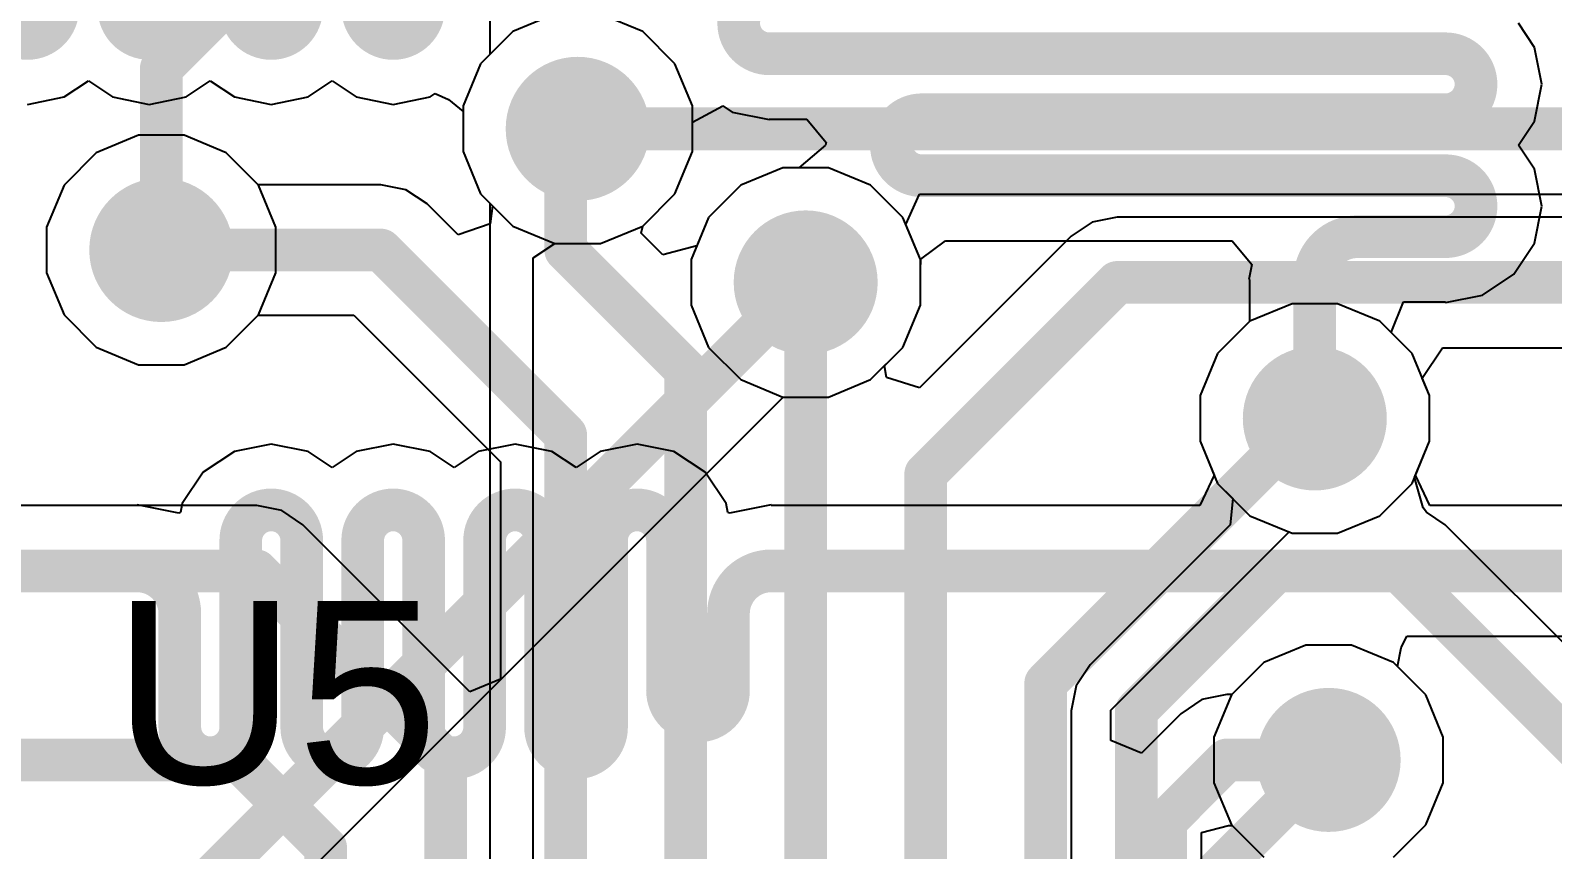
# Model space of a CAD drawing. Header units: inches. Extents: x -3 to 128, y -12 to 41.
# Drawn here: x 60.94 to 67.28, y 24.33 to 27.74 of the extents above; entities that cross this region are included whole.
import ezdxf

# ---------------------------------------------------------------- set-up
doc = ezdxf.new("R2010")
doc.units = ezdxf.units.IN
for name, color, linetype in [('Bottom Layer', 5, 'Continuous'), ('Layer 1', 16, 'Continuous'), ('Layer 2', 76, 'Continuous'), ('Top Layer', 1, 'Continuous'), ('Top Overlay', 2, 'Continuous'), ('Via Holes', 16, 'Continuous')]:
    doc.layers.add(name, color=color, linetype=linetype)
doc.styles.add('Arial', font='', dxfattribs={"height": 0.2})
doc.styles.get('Arial').set_extended_font_data('Arial')

msp = doc.modelspace()

# ---------------------------------------------------------------- hatches: boundary and pattern name
at = {"layer": 'Bottom Layer'}
h = msp.add_hatch(color=5, dxfattribs=at)
edge = h.paths.add_edge_path()
edge.add_arc((63.2153, 27.3296), 0.3, 0, 360)
h = msp.add_hatch(color=5, dxfattribs=at)
edge = h.paths.add_edge_path()
edge.add_arc((61.4802, 26.8248), 0.3, 0, 360)
h = msp.add_hatch(color=5, dxfattribs=at)
edge = h.paths.add_edge_path()
edge.add_arc((64.1652, 26.6898), 0.3, 0, 360)
h = msp.add_hatch(color=5, dxfattribs=at)
edge = h.paths.add_edge_path()
edge.add_arc((66.2865, 26.1231), 0.3, 0, 360)
h = msp.add_hatch(color=5, dxfattribs=at)
edge = h.paths.add_edge_path()
edge.add_arc((66.3441, 24.7007), 0.3, 0, 360)
at = {"layer": 'Layer 1'}
h = msp.add_hatch(color=16, dxfattribs=at)
edge = h.paths.add_edge_path()
edge.add_arc((63.2153, 27.3296), 0.3, 0, 360)
h = msp.add_hatch(color=16, dxfattribs=at)
edge = h.paths.add_edge_path()
edge.add_arc((61.4802, 26.8248), 0.3, 0, 360)
h = msp.add_hatch(color=16, dxfattribs=at)
edge = h.paths.add_edge_path()
edge.add_arc((64.1652, 26.6898), 0.3, 0, 360)
h = msp.add_hatch(color=16, dxfattribs=at)
edge = h.paths.add_edge_path()
edge.add_arc((66.2865, 26.1231), 0.3, 0, 360)
h = msp.add_hatch(color=16, dxfattribs=at)
edge = h.paths.add_edge_path()
edge.add_arc((66.3441, 24.7007), 0.3, 0, 360)
at = {"layer": 'Layer 2'}
h = msp.add_hatch(color=76, dxfattribs=at)
edge = h.paths.add_edge_path()
edge.add_arc((63.2153, 27.3296), 0.3, 0, 360)
h = msp.add_hatch(color=76, dxfattribs=at)
edge = h.paths.add_edge_path()
edge.add_arc((61.4802, 26.8248), 0.3, 0, 360)
h = msp.add_hatch(color=76, dxfattribs=at)
edge = h.paths.add_edge_path()
edge.add_arc((64.1652, 26.6898), 0.3, 0, 360)
h = msp.add_hatch(color=76, dxfattribs=at)
edge = h.paths.add_edge_path()
edge.add_arc((66.2865, 26.1231), 0.3, 0, 360)
h = msp.add_hatch(color=76, dxfattribs=at)
edge = h.paths.add_edge_path()
edge.add_arc((66.3441, 24.7007), 0.3, 0, 360)
at = {"layer": 'Top Layer'}
h = msp.add_hatch(color=1, dxfattribs=at)
edge = h.paths.add_edge_path()
edge.add_arc((63.2153, 27.3296), 0.3, 0, 360)
h = msp.add_hatch(color=1, dxfattribs=at)
edge = h.paths.add_edge_path()
edge.add_arc((61.4802, 26.8248), 0.3, 0, 360)
h = msp.add_hatch(color=1, dxfattribs=at)
edge = h.paths.add_edge_path()
edge.add_arc((64.1652, 26.6898), 0.3, 0, 360)
h = msp.add_hatch(color=1, dxfattribs=at)
edge = h.paths.add_edge_path()
edge.add_arc((66.2865, 26.1231), 0.3, 0, 360)
h = msp.add_hatch(color=1, dxfattribs=at)
edge = h.paths.add_edge_path()
edge.add_arc((66.3441, 24.7007), 0.3, 0, 360)
at = {"layer": 'Via Holes'}
h = msp.add_hatch(color=7, dxfattribs=at)
edge = h.paths.add_edge_path()
edge.add_arc((63.2153, 27.3296), 0.15, 0, 360)
h = msp.add_hatch(color=7, dxfattribs=at)
edge = h.paths.add_edge_path()
edge.add_arc((61.4802, 26.8248), 0.15, 0, 360)
h = msp.add_hatch(color=7, dxfattribs=at)
edge = h.paths.add_edge_path()
edge.add_arc((64.1652, 26.6898), 0.15, 0, 360)
h = msp.add_hatch(color=7, dxfattribs=at)
edge = h.paths.add_edge_path()
edge.add_arc((66.2865, 26.1231), 0.15, 0, 360)
h = msp.add_hatch(color=7, dxfattribs=at)
edge = h.paths.add_edge_path()
edge.add_arc((66.3441, 24.7007), 0.15, 0, 360)

# ---------------------------------------------------------------- linework, layer by layer
at = {"layer": 'Bottom Layer'}
for p, q in [((64.5826, 26.9307), (64.639, 27.0577)), ((64.639, 27.0577), (67.4997, 27.0577)), ((64.643, 26.7849), (64.5826, 26.9307)), ((64.643, 26.5948), (64.643, 26.7849)), ((64.5703, 26.4192), (64.643, 26.5948)), ((66.1915, 26.6009), (66.0159, 26.5282)), ((66.3815, 26.6009), (66.1915, 26.6009)), ((66.5572, 26.5282), (66.3815, 26.6009)), ((66.0159, 26.5282), (65.8814, 26.3938)), ((66.6916, 26.3938), (66.5572, 26.5282)), ((64.4359, 26.2848), (64.5703, 26.4192)), ((65.8814, 26.3938), (65.8087, 26.2182)), ((66.7643, 26.2182), (66.6916, 26.3938)), ((64.2603, 26.212), (64.4359, 26.2848)), ((62.061, 24.201), (64.072, 26.212)), ((64.072, 26.212), (64.2603, 26.212)), ((65.8087, 26.2182), (65.8087, 26.0281)), ((66.7643, 26.0281), (66.7643, 26.2182)), ((65.8087, 26.0281), (65.8814, 25.8525)), ((66.6916, 25.8525), (66.7643, 26.0281)), ((65.8814, 25.8525), (66.0159, 25.7181)), ((66.5572, 25.7181), (66.6916, 25.8525)), ((66.0159, 25.7181), (66.1915, 25.6453)), ((66.3815, 25.6453), (66.5572, 25.7181)), ((66.1915, 25.6453), (66.3815, 25.6453)), ((66.2491, 25.1785), (66.0734, 25.1058)), ((66.4391, 25.1785), (66.2491, 25.1785)), ((66.6147, 25.1058), (66.4391, 25.1785)), ((66.0734, 25.1058), (65.939, 24.9714)), ((66.7492, 24.9714), (66.6147, 25.1058)), ((65.939, 24.9714), (65.8663, 24.7958)), ((66.8219, 24.7958), (66.7492, 24.9714)), ((65.8663, 24.7958), (65.8663, 24.6057)), ((66.8219, 24.6057), (66.8219, 24.7958)), ((65.8663, 24.6057), (65.939, 24.4301)), ((66.7492, 24.4301), (66.8219, 24.6057)), ((65.939, 24.4301), (66.0734, 24.2957)), ((66.6147, 24.2957), (66.7492, 24.4301))]:
    msp.add_line(p, q, dxfattribs=at)
for points in [[(61.4802, 27.5811, 0.1778, 0.1778, 0), (61.7955, 27.8963, 0.1778, 0.1778, 0)], [(61.4802, 26.8248, 0.1778, 0.1778, 0), (61.4802, 27.5811, 0.1778, 0.1778, 0)], [(63.2153, 27.3296, 0.1778, 0.1778, 0), (67.6123, 27.3296, 0.1778, 0.1778, 0)], [(60.7053, 23.2299, 0.1778, 0.1778, 0), (64.1652, 26.6898, 0.1778, 0.1778, 0)]]:
    msp.add_lwpolyline(points, format="xyseb", dxfattribs=at)
for points in [[(61.4358, 27.5811, 0.0889, 0.0889, 1), (61.5247, 27.5811, 0.0889, 0.0889, 1)], [(61.4358, 27.5811, 0.0889, 0.0889, 1), (61.5247, 27.5811, 0.0889, 0.0889, 1)], [(63.1709, 27.3296, 0.0889, 0.0889, 1), (63.2598, 27.3296, 0.0889, 0.0889, 1)], [(61.4358, 26.8248, 0.0889, 0.0889, 1), (61.5247, 26.8248, 0.0889, 0.0889, 1)], [(64.1208, 26.6898, 0.0889, 0.0889, 1), (64.2097, 26.6898, 0.0889, 0.0889, 1)]]:
    msp.add_lwpolyline(points, format="xyseb", close=True, dxfattribs=at)
at = {"layer": 'Layer 1'}
for p, q in [((67.202, 27.6689), (67.135, 27.7693)), ((67.2326, 27.5153), (67.202, 27.6689)), ((61.0761, 27.4622), (61.1764, 27.5293)), ((61.1764, 27.5293), (61.2768, 27.4622)), ((61.5841, 27.4622), (61.6844, 27.5293)), ((61.6844, 27.5293), (61.7848, 27.4622)), ((62.0921, 27.4622), (62.1924, 27.5293)), ((62.1924, 27.5293), (62.2928, 27.4622)), ((60.9224, 27.4316), (61.0761, 27.4622)), ((61.2768, 27.4622), (61.4304, 27.4316)), ((61.4304, 27.4316), (61.5841, 27.4622)), ((61.7848, 27.4622), (61.9384, 27.4316)), ((61.9384, 27.4316), (62.0921, 27.4622)), ((62.2928, 27.4622), (62.4464, 27.4316)), ((62.4464, 27.4316), (62.6001, 27.4622)), ((62.6001, 27.4622), (62.6216, 27.4766)), ((62.6216, 27.4766), (62.6775, 27.4515)), ((67.202, 27.3617), (67.2326, 27.5153)), ((62.6775, 27.4515), (62.7375, 27.4013)), ((62.7375, 27.4013), (62.7375, 27.2346)), ((63.6931, 27.3569), (63.8201, 27.4248)), ((63.8201, 27.4248), (63.8595, 27.3985)), ((63.8595, 27.3985), (64.0131, 27.3679)), ((63.6931, 27.2346), (63.6931, 27.3569)), ((64.0131, 27.3679), (64.0131, 27.3704)), ((64.0131, 27.3704), (64.1694, 27.3704)), ((64.1694, 27.3704), (64.2499, 27.2722)), ((67.135, 27.2613), (67.202, 27.3617)), ((61.3852, 27.3026), (61.2096, 27.2299)), ((61.5753, 27.3026), (61.3852, 27.3026)), ((61.7509, 27.2299), (61.5753, 27.3026)), ((64.2499, 27.2722), (64.2478, 27.2613)), ((61.2096, 27.2299), (61.0752, 27.0955)), ((61.8853, 27.0955), (61.7509, 27.2299)), ((62.7375, 27.2346), (62.8103, 27.059)), ((63.6204, 27.059), (63.6931, 27.2346)), ((64.2478, 27.2613), (64.1369, 27.1676)), ((67.202, 27.1609), (67.135, 27.2613)), ((64.0702, 27.1676), (63.8946, 27.0949)), ((64.1369, 27.1676), (64.0702, 27.1676)), ((67.2326, 27.0073), (67.202, 27.1609)), ((61.0752, 27.0955), (61.0024, 26.9199)), ((61.958, 26.9199), (61.8853, 27.0955)), ((63.8946, 27.0949), (63.7602, 26.9605)), ((62.8103, 27.059), (62.9447, 26.9246)), ((63.486, 26.9246), (63.6204, 27.059)), ((63.7602, 26.9605), (63.6874, 26.7849)), ((67.202, 26.8537), (67.2326, 27.0073)), ((61.0024, 26.9199), (61.0024, 26.7298)), ((61.958, 26.7298), (61.958, 26.9199)), ((62.9447, 26.9246), (63.1203, 26.8518)), ((63.3104, 26.8518), (63.486, 26.9246)), ((63.1203, 26.8518), (63.3104, 26.8518)), ((64.6455, 26.7867), (64.7484, 26.8624)), ((64.7484, 26.8624), (65.9428, 26.8624)), ((65.9428, 26.8624), (66.0234, 26.7642)), ((67.115, 26.7235), (67.202, 26.8537)), ((63.6874, 26.7849), (63.6874, 26.5948)), ((64.643, 26.7391), (64.6455, 26.7867)), ((66.0234, 26.7642), (66.0111, 26.7025)), ((61.0024, 26.7298), (61.0752, 26.5542)), ((61.8853, 26.5542), (61.958, 26.7298)), ((64.643, 26.5948), (64.643, 26.7391)), ((66.0111, 26.7025), (66.0146, 26.7025)), ((66.0146, 26.7025), (66.0146, 26.5269)), ((66.9848, 26.6365), (67.115, 26.7235)), ((66.8312, 26.6059), (66.9848, 26.6365)), ((63.6874, 26.5948), (63.7602, 26.4192)), ((64.5703, 26.4192), (64.643, 26.5948)), ((66.604, 26.4814), (66.6566, 26.6084)), ((66.6566, 26.6084), (66.8312, 26.6084)), ((66.8312, 26.6084), (66.8312, 26.6059)), ((61.0752, 26.5542), (61.2096, 26.4198)), ((61.7509, 26.4198), (61.8853, 26.5542)), ((66.0146, 26.5269), (65.8814, 26.3938)), ((66.6916, 26.3938), (66.604, 26.4814)), ((61.2096, 26.4198), (61.3852, 26.347)), ((61.5753, 26.347), (61.7509, 26.4198)), ((63.7602, 26.4192), (63.8946, 26.2848)), ((64.4359, 26.2848), (64.5703, 26.4192)), ((65.8814, 26.3938), (65.8087, 26.2182)), ((66.7643, 26.2182), (66.6916, 26.3938)), ((61.3852, 26.347), (61.5753, 26.347)), ((63.8946, 26.2848), (64.0702, 26.212)), ((64.2603, 26.212), (64.4359, 26.2848)), ((64.0702, 26.212), (64.2603, 26.212)), ((65.8087, 26.2182), (65.8087, 26.0281)), ((66.7643, 26.0281), (66.7643, 26.2182)), ((61.9385, 26.0166), (61.7849, 25.986)), ((62.0921, 25.986), (61.9385, 26.0166)), ((62.4465, 26.0166), (62.2929, 25.986)), ((62.6001, 25.986), (62.4465, 26.0166)), ((62.9545, 26.0166), (62.8009, 25.986)), ((63.1081, 25.986), (62.9545, 26.0166)), ((63.4625, 26.0166), (63.3089, 25.986)), ((63.6161, 25.986), (63.4625, 26.0166)), ((65.8087, 26.0281), (65.8671, 25.8871)), ((66.7016, 25.8768), (66.7643, 26.0281)), ((61.7849, 25.986), (61.6546, 25.899)), ((62.1925, 25.9189), (62.0921, 25.986)), ((62.2929, 25.986), (62.1925, 25.9189)), ((62.7005, 25.9189), (62.6001, 25.986)), ((62.8009, 25.986), (62.7005, 25.9189)), ((63.2085, 25.9189), (63.1081, 25.986)), ((63.3089, 25.986), (63.2085, 25.9189)), ((63.7463, 25.899), (63.6161, 25.986)), ((61.6546, 25.899), (61.5676, 25.7688)), ((63.8333, 25.7688), (63.7463, 25.899)), ((65.8671, 25.8871), (65.8079, 25.7601)), ((66.7383, 25.7505), (66.7016, 25.8768)), ((61.3797, 25.7601), (60.2858, 25.7601)), ((61.5531, 25.729), (61.3797, 25.7635)), ((61.3797, 25.7635), (61.3797, 25.7601)), ((61.5676, 25.7688), (61.5603, 25.732)), ((63.8406, 25.732), (63.8333, 25.7688)), ((64.0213, 25.7635), (63.8479, 25.729)), ((64.0213, 25.7601), (64.0213, 25.7635)), ((65.8079, 25.7601), (64.0213, 25.7601)), ((66.7515, 25.7328), (66.7383, 25.7505)), ((61.5603, 25.732), (61.5531, 25.729)), ((63.8479, 25.729), (63.8406, 25.732)), ((66.8298, 25.6804), (66.7515, 25.7328)), ((70.7782, 21.7321), (66.8298, 25.6804))]:
    msp.add_line(p, q, dxfattribs=at)
for points in [[(64.0131, 27.6423, 0.1778, 0.1778, -1), (64.0131, 27.8963, 0.1778, 0.1778, 0)], [(61.0494, 27.833, 0.1778, 0.1778, -1), (60.7954, 27.833, 0.1778, 0.1778, 0)], [(61.5574, 27.833, 0.1778, 0.1778, -1), (61.3034, 27.833, 0.1778, 0.1778, 0)], [(62.0654, 27.833, 0.1778, 0.1778, -1), (61.8114, 27.833, 0.1778, 0.1778, 0)], [(62.5734, 27.833, 0.1778, 0.1778, -1), (62.3194, 27.833, 0.1778, 0.1778, 0)], [(64.0131, 27.6423, 0.1778, 0.1778, 0), (66.8312, 27.6423, 0.1778, 0.1778, 0)], [(66.8312, 27.6423, 0.1778, 0.1778, -1), (66.8312, 27.3883, 0.1778, 0.1778, 0)], [(64.6492, 27.1343, 0.1778, 0.1778, -1), (64.6492, 27.3883, 0.1778, 0.1778, 0)], [(64.6492, 27.3883, 0.1778, 0.1778, 0), (66.8312, 27.3883, 0.1778, 0.1778, 0)], [(64.6492, 27.1343, 0.1778, 0.1778, 0), (66.8312, 27.1343, 0.1778, 0.1778, 0)], [(66.8312, 27.1343, 0.1778, 0.1778, -1), (66.8312, 26.8803, 0.1778, 0.1778, 0)], [(66.2865, 26.7025, 0.1778, 0.1778, -0.414214), (66.4643, 26.8803, 0.1778, 0.1778, 0)], [(66.4643, 26.8803, 0.1778, 0.1778, 0), (66.8312, 26.8803, 0.1778, 0.1778, 0)], [(66.2865, 26.4065, 0.1778, 0.1778, 0), (66.2865, 26.7025, 0.1778, 0.1778, 0)], [(66.2865, 26.1231, 0.1778, 0.1778, 0), (66.2865, 26.4065, 0.1778, 0.1778, 0)], [(61.8115, 25.6151, 0.1778, 0.1778, -1), (62.0655, 25.6151, 0.1778, 0.1778, 0)], [(62.3195, 25.6151, 0.1778, 0.1778, -1), (62.5735, 25.6151, 0.1778, 0.1778, 0)], [(62.8275, 25.6151, 0.1778, 0.1778, -1), (63.0815, 25.6151, 0.1778, 0.1778, 0)], [(63.3355, 25.6151, 0.1778, 0.1778, -1), (63.5895, 25.6151, 0.1778, 0.1778, 0)], [(61.8115, 24.8366, 0.1778, 0.1778, 0), (61.8115, 25.6151, 0.1778, 0.1778, 0)], [(62.0655, 24.8366, 0.1778, 0.1778, 0), (62.0655, 25.6151, 0.1778, 0.1778, 0)], [(62.3195, 24.8366, 0.1778, 0.1778, 0), (62.3195, 25.6151, 0.1778, 0.1778, 0)], [(62.5735, 24.8366, 0.1778, 0.1778, 0), (62.5735, 25.6151, 0.1778, 0.1778, 0)], [(62.8275, 24.8366, 0.1778, 0.1778, 0), (62.8275, 25.6151, 0.1778, 0.1778, 0)], [(63.0815, 24.8366, 0.1778, 0.1778, 0), (63.0815, 25.6151, 0.1778, 0.1778, 0)], [(63.3355, 24.8366, 0.1778, 0.1778, 0), (63.3355, 25.6151, 0.1778, 0.1778, 0)], [(63.5895, 24.9898, 0.1778, 0.1778, 0), (63.5895, 25.6151, 0.1778, 0.1778, 0)], [(60.4591, 25.4881, 0.1778, 0.1778, 0), (61.0368, 25.4881, 0.1778, 0.1778, 0)], [(61.0368, 25.4881, 0.1778, 0.1778, 0), (61.3797, 25.4881, 0.1778, 0.1778, 0)], [(61.3797, 25.4881, 0.1778, 0.1778, -0.414214), (61.5575, 25.3103, 0.1778, 0.1778, 0)], [(63.8435, 25.3103, 0.1778, 0.1778, -0.414214), (64.0213, 25.4881, 0.1778, 0.1778, 0)], [(64.0213, 25.4881, 0.1778, 0.1778, 0), (65.2029, 25.4881, 0.1778, 0.1778, 0)], [(65.2029, 25.4881, 0.1778, 0.1778, 0), (66.6375, 25.4881, 0.1778, 0.1778, 0)], [(66.6375, 25.4881, 0.1778, 0.1778, 0), (70.5859, 21.5398, 0.1778, 0.1778, 0)], [(61.5575, 24.8366, 0.1778, 0.1778, 0), (61.5575, 25.3103, 0.1778, 0.1778, 0)], [(63.8435, 24.9898, 0.1778, 0.1778, 0), (63.8435, 25.3103, 0.1778, 0.1778, 0)], [(63.8435, 24.9898, 0.1778, 0.1778, -1), (63.5895, 24.9898, 0.1778, 0.1778, 0)], [(61.8115, 24.8366, 0.1778, 0.1778, -1), (61.5575, 24.8366, 0.1778, 0.1778, 0)], [(62.3195, 24.8366, 0.1778, 0.1778, -1), (62.0655, 24.8366, 0.1778, 0.1778, 0)], [(62.8275, 24.8366, 0.1778, 0.1778, -1), (62.5735, 24.8366, 0.1778, 0.1778, 0)], [(63.3355, 24.8366, 0.1778, 0.1778, -1), (63.0815, 24.8366, 0.1778, 0.1778, 0)], [(65.5313, 23.8879, 0.1778, 0.1778, 0), (66.3441, 24.7007, 0.1778, 0.1778, 0)]]:
    msp.add_lwpolyline(points, format="xyseb", dxfattribs=at)
for points in [[(63.9686, 27.6423, 0.0889, 0.0889, 1), (64.0575, 27.6423, 0.0889, 0.0889, 1)], [(63.9686, 27.6423, 0.0889, 0.0889, 1), (64.0575, 27.6423, 0.0889, 0.0889, 1)], [(66.7867, 27.6423, 0.0889, 0.0889, 1), (66.8756, 27.6423, 0.0889, 0.0889, 1)], [(66.7867, 27.6423, 0.0889, 0.0889, 1), (66.8756, 27.6423, 0.0889, 0.0889, 1)], [(64.6047, 27.3883, 0.0889, 0.0889, 1), (64.6936, 27.3883, 0.0889, 0.0889, 1)], [(64.6047, 27.3883, 0.0889, 0.0889, 1), (64.6936, 27.3883, 0.0889, 0.0889, 1)], [(66.7867, 27.3883, 0.0889, 0.0889, 1), (66.8756, 27.3883, 0.0889, 0.0889, 1)], [(66.7867, 27.3883, 0.0889, 0.0889, 1), (66.8756, 27.3883, 0.0889, 0.0889, 1)], [(64.6047, 27.1343, 0.0889, 0.0889, 1), (64.6936, 27.1343, 0.0889, 0.0889, 1)], [(64.6047, 27.1343, 0.0889, 0.0889, 1), (64.6936, 27.1343, 0.0889, 0.0889, 1)], [(66.7867, 27.1343, 0.0889, 0.0889, 1), (66.8756, 27.1343, 0.0889, 0.0889, 1)], [(66.7867, 27.1343, 0.0889, 0.0889, 1), (66.8756, 27.1343, 0.0889, 0.0889, 1)], [(66.4199, 26.8803, 0.0889, 0.0889, 1), (66.5088, 26.8803, 0.0889, 0.0889, 1)], [(66.4199, 26.8803, 0.0889, 0.0889, 1), (66.5088, 26.8803, 0.0889, 0.0889, 1)], [(66.7867, 26.8803, 0.0889, 0.0889, 1), (66.8756, 26.8803, 0.0889, 0.0889, 1)], [(66.7867, 26.8803, 0.0889, 0.0889, 1), (66.8756, 26.8803, 0.0889, 0.0889, 1)], [(66.2421, 26.7025, 0.0889, 0.0889, 1), (66.331, 26.7025, 0.0889, 0.0889, 1)], [(66.2421, 26.7025, 0.0889, 0.0889, 1), (66.331, 26.7025, 0.0889, 0.0889, 1)], [(66.2421, 26.4065, 0.0889, 0.0889, 1), (66.331, 26.4065, 0.0889, 0.0889, 1)], [(66.2421, 26.4065, 0.0889, 0.0889, 1), (66.331, 26.4065, 0.0889, 0.0889, 1)], [(66.2421, 26.1231, 0.0889, 0.0889, 1), (66.331, 26.1231, 0.0889, 0.0889, 1)], [(61.767, 25.6151, 0.0889, 0.0889, 1), (61.8559, 25.6151, 0.0889, 0.0889, 1)], [(61.767, 25.6151, 0.0889, 0.0889, 1), (61.8559, 25.6151, 0.0889, 0.0889, 1)], [(62.021, 25.6151, 0.0889, 0.0889, 1), (62.1099, 25.6151, 0.0889, 0.0889, 1)], [(62.021, 25.6151, 0.0889, 0.0889, 1), (62.1099, 25.6151, 0.0889, 0.0889, 1)], [(62.275, 25.6151, 0.0889, 0.0889, 1), (62.3639, 25.6151, 0.0889, 0.0889, 1)], [(62.275, 25.6151, 0.0889, 0.0889, 1), (62.3639, 25.6151, 0.0889, 0.0889, 1)], [(62.529, 25.6151, 0.0889, 0.0889, 1), (62.6179, 25.6151, 0.0889, 0.0889, 1)], [(62.529, 25.6151, 0.0889, 0.0889, 1), (62.6179, 25.6151, 0.0889, 0.0889, 1)], [(62.783, 25.6151, 0.0889, 0.0889, 1), (62.8719, 25.6151, 0.0889, 0.0889, 1)], [(62.783, 25.6151, 0.0889, 0.0889, 1), (62.8719, 25.6151, 0.0889, 0.0889, 1)], [(63.037, 25.6151, 0.0889, 0.0889, 1), (63.1259, 25.6151, 0.0889, 0.0889, 1)], [(63.037, 25.6151, 0.0889, 0.0889, 1), (63.1259, 25.6151, 0.0889, 0.0889, 1)], [(63.291, 25.6151, 0.0889, 0.0889, 1), (63.3799, 25.6151, 0.0889, 0.0889, 1)], [(63.291, 25.6151, 0.0889, 0.0889, 1), (63.3799, 25.6151, 0.0889, 0.0889, 1)], [(63.545, 25.6151, 0.0889, 0.0889, 1), (63.6339, 25.6151, 0.0889, 0.0889, 1)], [(63.545, 25.6151, 0.0889, 0.0889, 1), (63.6339, 25.6151, 0.0889, 0.0889, 1)], [(60.9923, 25.4881, 0.0889, 0.0889, 1), (61.0812, 25.4881, 0.0889, 0.0889, 1)], [(60.9923, 25.4881, 0.0889, 0.0889, 1), (61.0812, 25.4881, 0.0889, 0.0889, 1)], [(61.3352, 25.4881, 0.0889, 0.0889, 1), (61.4241, 25.4881, 0.0889, 0.0889, 1)], [(61.3352, 25.4881, 0.0889, 0.0889, 1), (61.4241, 25.4881, 0.0889, 0.0889, 1)], [(63.9768, 25.4881, 0.0889, 0.0889, 1), (64.0657, 25.4881, 0.0889, 0.0889, 1)], [(63.9768, 25.4881, 0.0889, 0.0889, 1), (64.0657, 25.4881, 0.0889, 0.0889, 1)], [(65.1584, 25.4881, 0.0889, 0.0889, 1), (65.2473, 25.4881, 0.0889, 0.0889, 1)], [(65.1584, 25.4881, 0.0889, 0.0889, 1), (65.2473, 25.4881, 0.0889, 0.0889, 1)], [(66.5931, 25.4881, 0.0889, 0.0889, 1), (66.682, 25.4881, 0.0889, 0.0889, 1)], [(66.5931, 25.4881, 0.0889, 0.0889, 1), (66.682, 25.4881, 0.0889, 0.0889, 1)], [(61.513, 25.3103, 0.0889, 0.0889, 1), (61.6019, 25.3103, 0.0889, 0.0889, 1)], [(61.513, 25.3103, 0.0889, 0.0889, 1), (61.6019, 25.3103, 0.0889, 0.0889, 1)], [(63.799, 25.3103, 0.0889, 0.0889, 1), (63.8879, 25.3103, 0.0889, 0.0889, 1)], [(63.799, 25.3103, 0.0889, 0.0889, 1), (63.8879, 25.3103, 0.0889, 0.0889, 1)], [(63.545, 24.9898, 0.0889, 0.0889, 1), (63.6339, 24.9898, 0.0889, 0.0889, 1)], [(63.545, 24.9898, 0.0889, 0.0889, 1), (63.6339, 24.9898, 0.0889, 0.0889, 1)], [(63.799, 24.9898, 0.0889, 0.0889, 1), (63.8879, 24.9898, 0.0889, 0.0889, 1)], [(63.799, 24.9898, 0.0889, 0.0889, 1), (63.8879, 24.9898, 0.0889, 0.0889, 1)], [(61.513, 24.8366, 0.0889, 0.0889, 1), (61.6019, 24.8366, 0.0889, 0.0889, 1)], [(61.513, 24.8366, 0.0889, 0.0889, 1), (61.6019, 24.8366, 0.0889, 0.0889, 1)], [(61.767, 24.8366, 0.0889, 0.0889, 1), (61.8559, 24.8366, 0.0889, 0.0889, 1)], [(61.767, 24.8366, 0.0889, 0.0889, 1), (61.8559, 24.8366, 0.0889, 0.0889, 1)], [(62.021, 24.8366, 0.0889, 0.0889, 1), (62.1099, 24.8366, 0.0889, 0.0889, 1)], [(62.021, 24.8366, 0.0889, 0.0889, 1), (62.1099, 24.8366, 0.0889, 0.0889, 1)], [(62.275, 24.8366, 0.0889, 0.0889, 1), (62.3639, 24.8366, 0.0889, 0.0889, 1)], [(62.275, 24.8366, 0.0889, 0.0889, 1), (62.3639, 24.8366, 0.0889, 0.0889, 1)], [(62.529, 24.8366, 0.0889, 0.0889, 1), (62.6179, 24.8366, 0.0889, 0.0889, 1)], [(62.529, 24.8366, 0.0889, 0.0889, 1), (62.6179, 24.8366, 0.0889, 0.0889, 1)], [(62.783, 24.8366, 0.0889, 0.0889, 1), (62.8719, 24.8366, 0.0889, 0.0889, 1)], [(62.783, 24.8366, 0.0889, 0.0889, 1), (62.8719, 24.8366, 0.0889, 0.0889, 1)], [(63.037, 24.8366, 0.0889, 0.0889, 1), (63.1259, 24.8366, 0.0889, 0.0889, 1)], [(63.037, 24.8366, 0.0889, 0.0889, 1), (63.1259, 24.8366, 0.0889, 0.0889, 1)], [(63.291, 24.8366, 0.0889, 0.0889, 1), (63.3799, 24.8366, 0.0889, 0.0889, 1)], [(63.291, 24.8366, 0.0889, 0.0889, 1), (63.3799, 24.8366, 0.0889, 0.0889, 1)], [(66.2996, 24.7007, 0.0889, 0.0889, 1), (66.3885, 24.7007, 0.0889, 0.0889, 1)]]:
    msp.add_lwpolyline(points, format="xyseb", close=True, dxfattribs=at)
at = {"layer": 'Layer 2'}
for p, q in [((62.8488, 30.4157), (62.8488, 27.6389)), ((63.486, 27.7347), (63.3104, 27.8074)), ((63.6204, 27.6003), (63.486, 27.7347)), ((62.8103, 27.6003), (62.7375, 27.4247)), ((62.8488, 27.6389), (62.8103, 27.6003)), ((63.6931, 27.4247), (63.6204, 27.6003)), ((62.7375, 27.4247), (62.7375, 27.2346)), ((63.6931, 27.2346), (63.6931, 27.4247)), ((61.3852, 27.3026), (61.2096, 27.2299)), ((61.5753, 27.3026), (61.3852, 27.3026)), ((61.7509, 27.2299), (61.5753, 27.3026)), ((61.2096, 27.2299), (61.0752, 27.0955)), ((61.8853, 27.0955), (61.7509, 27.2299)), ((62.7375, 27.2346), (62.8103, 27.059)), ((63.6204, 27.059), (63.6931, 27.2346)), ((64.0702, 27.1676), (63.8946, 27.0949)), ((64.2603, 27.1676), (64.0702, 27.1676)), ((64.4359, 27.0949), (64.2603, 27.1676)), ((61.0752, 27.0955), (61.0024, 26.9199)), ((61.958, 26.9199), (61.8853, 27.0955)), ((63.8946, 27.0949), (63.7602, 26.9605)), ((64.5703, 26.9605), (64.4359, 27.0949)), ((62.8103, 27.059), (62.8488, 27.0204)), ((62.8488, 27.0204), (62.8488, 12.6505)), ((63.486, 26.9246), (63.6204, 27.059)), ((63.7602, 26.9605), (63.6874, 26.7849)), ((64.643, 26.7849), (64.5703, 26.9605)), ((61.0024, 26.9199), (61.0024, 26.7298)), ((61.958, 26.7298), (61.958, 26.9199)), ((63.3104, 26.8518), (63.486, 26.9246)), ((63.0301, 26.7916), (63.1203, 26.8518)), ((63.1203, 26.8518), (63.3104, 26.8518)), ((63.0301, 17.0516), (63.0301, 26.7916)), ((63.6874, 26.7849), (63.6874, 26.5948)), ((64.643, 26.5948), (64.643, 26.7849)), ((61.0024, 26.7298), (61.0752, 26.5542)), ((61.8853, 26.5542), (61.958, 26.7298)), ((63.6874, 26.5948), (63.7602, 26.4192)), ((64.5703, 26.4192), (64.643, 26.5948)), ((66.1915, 26.6009), (66.0159, 26.5282)), ((66.3815, 26.6009), (66.1915, 26.6009)), ((66.5572, 26.5282), (66.3815, 26.6009)), ((61.0752, 26.5542), (61.2096, 26.4198)), ((61.7509, 26.4198), (61.8853, 26.5542)), ((66.0159, 26.5282), (65.8814, 26.3938)), ((66.6916, 26.3938), (66.5572, 26.5282)), ((61.2096, 26.4198), (61.3852, 26.347)), ((61.5753, 26.347), (61.7509, 26.4198)), ((63.7602, 26.4192), (63.8946, 26.2848)), ((64.4359, 26.2848), (64.5703, 26.4192)), ((65.8814, 26.3938), (65.8087, 26.2182)), ((66.7643, 26.2182), (66.6916, 26.3938)), ((61.3852, 26.347), (61.5753, 26.347)), ((63.8946, 26.2848), (64.0702, 26.212)), ((64.2603, 26.212), (64.4359, 26.2848)), ((64.0702, 26.212), (64.2603, 26.212)), ((65.8087, 26.2182), (65.8087, 26.0281)), ((66.7643, 26.0281), (66.7643, 26.2182)), ((65.8087, 26.0281), (65.8814, 25.8525)), ((66.7059, 25.8871), (66.7643, 26.0281)), ((66.7651, 25.7601), (66.7059, 25.8871)), ((65.8814, 25.8525), (65.9444, 25.7896)), ((65.9444, 25.7896), (65.9336, 25.6804)), ((83.6876, 25.7601), (66.7651, 25.7601)), ((65.9336, 25.6804), (65.3505, 25.0973)), ((66.6458, 25.1676), (66.6703, 25.2162)), ((66.6703, 25.2162), (83.8003, 25.2162)), ((66.6313, 25.0892), (66.6458, 25.1676)), ((65.3505, 25.0973), (65.2915, 25.0091)), ((66.7492, 24.9714), (66.6313, 25.0892)), ((65.2915, 25.0091), (65.2708, 24.905)), ((66.8219, 24.7958), (66.7492, 24.9714)), ((65.2708, 24.905), (65.2708, 17.3032)), ((66.8219, 24.6057), (66.8219, 24.7958)), ((66.7492, 24.4301), (66.8219, 24.6057)), ((65.8147, 24.3985), (65.927, 24.427)), ((65.927, 24.427), (65.9417, 24.4275)), ((65.9417, 24.4275), (66.0734, 24.2957)), ((66.6147, 24.2957), (66.7492, 24.4301)), ((65.8147, 16.381), (65.8147, 24.3985))]:
    msp.add_line(p, q, dxfattribs=at)
for points in [[(65.5427, 24.905, 0.1778, 0.1778, 0), (66.1259, 25.4881, 0.1778, 0.1778, 0)], [(66.1259, 25.4881, 0.1778, 0.1778, 0), (83.8003, 25.4881, 0.1778, 0.1778, 0)], [(65.5427, 16.381, 0.1778, 0.1778, 0), (65.5427, 24.905, 0.1778, 0.1778, 0)]]:
    msp.add_lwpolyline(points, format="xyseb", dxfattribs=at)
for points in [[(66.0814, 25.4881, 0.0889, 0.0889, 1), (66.1703, 25.4881, 0.0889, 0.0889, 1)], [(66.0814, 25.4881, 0.0889, 0.0889, 1), (66.1703, 25.4881, 0.0889, 0.0889, 1)], [(65.4983, 24.905, 0.0889, 0.0889, 1), (65.5872, 24.905, 0.0889, 0.0889, 1)], [(65.4983, 24.905, 0.0889, 0.0889, 1), (65.5872, 24.905, 0.0889, 0.0889, 1)]]:
    msp.add_lwpolyline(points, format="xyseb", close=True, dxfattribs=at)
at = {"layer": 'Top Layer'}
for p, q in [((63.1203, 27.8074), (62.9447, 27.7347)), ((63.486, 27.7347), (63.3104, 27.8074)), ((62.9447, 27.7347), (62.8103, 27.6003)), ((63.6204, 27.6003), (63.486, 27.7347)), ((62.8103, 27.6003), (62.7375, 27.4247)), ((63.6931, 27.4247), (63.6204, 27.6003)), ((62.7375, 27.4247), (62.7375, 27.2346)), ((63.6931, 27.2346), (63.6931, 27.4247)), ((61.3852, 27.3026), (61.2096, 27.2299)), ((61.5753, 27.3026), (61.3852, 27.3026)), ((61.7509, 27.2299), (61.5753, 27.3026)), ((61.2096, 27.2299), (61.0752, 27.0955)), ((61.884, 27.0968), (61.7509, 27.2299)), ((62.7375, 27.2346), (62.8103, 27.059)), ((63.6204, 27.059), (63.6931, 27.2346)), ((64.0702, 27.1676), (63.8946, 27.0949)), ((64.2603, 27.1676), (64.0702, 27.1676)), ((64.4359, 27.0949), (64.2603, 27.1676)), ((61.0752, 27.0955), (61.0024, 26.9199)), ((62.3952, 27.0968), (61.884, 27.0968)), ((62.4993, 27.0761), (62.3952, 27.0968)), ((63.8946, 27.0949), (63.7602, 26.9605)), ((64.5703, 26.9605), (64.4359, 27.0949)), ((62.5875, 27.0171), (62.4993, 27.0761)), ((62.7169, 26.8878), (62.5875, 27.0171)), ((62.8103, 27.059), (62.861, 27.0083)), ((63.486, 26.9246), (63.6204, 27.059)), ((62.861, 27.0083), (62.851, 26.9332)), ((63.7602, 26.9605), (63.7114, 26.8428)), ((64.643, 26.7849), (64.5703, 26.9605)), ((65.463, 26.9618), (65.3589, 26.9411)), ((72.6284, 26.9618), (65.463, 26.9618)), ((61.0024, 26.9199), (61.0024, 26.7298)), ((62.851, 26.9332), (62.7169, 26.8878)), ((63.48, 26.8946), (63.486, 26.9246)), ((63.5701, 26.8045), (63.48, 26.8946)), ((65.3589, 26.9411), (65.2707, 26.8821)), ((63.7114, 26.8428), (63.5701, 26.8045)), ((65.2707, 26.8821), (64.6393, 26.2507)), ((64.643, 26.5948), (64.643, 26.7849)), ((61.0024, 26.7298), (61.0752, 26.5542)), ((64.5703, 26.4192), (64.643, 26.5948)), ((61.0752, 26.5542), (61.2096, 26.4198)), ((61.7509, 26.4198), (61.884, 26.5529)), ((61.884, 26.5529), (62.2826, 26.5529)), ((62.2826, 26.5529), (62.8933, 25.9422)), ((61.2096, 26.4198), (61.3852, 26.347)), ((61.5753, 26.347), (61.7509, 26.4198)), ((64.4934, 26.3423), (64.5703, 26.4192)), ((66.7342, 26.2909), (66.819, 26.4179)), ((66.819, 26.4179), (72.5806, 26.4179)), ((61.3852, 26.347), (61.5753, 26.347)), ((64.5024, 26.2934), (64.4934, 26.3423)), ((64.6393, 26.2507), (64.5024, 26.2934)), ((66.7643, 26.2182), (66.7342, 26.2909)), ((66.7643, 26.0281), (66.7643, 26.2182)), ((66.6916, 25.8525), (66.7643, 26.0281)), ((62.8933, 25.9422), (62.8933, 25.0368)), ((66.5572, 25.7181), (66.6916, 25.8525)), ((61.8778, 25.7601), (56.1841, 25.7601)), ((61.9819, 25.7394), (61.8778, 25.7601)), ((62.0701, 25.6804), (61.9819, 25.7394)), ((66.3815, 25.6453), (66.5572, 25.7181)), ((62.7663, 24.9842), (62.0701, 25.6804)), ((65.4372, 24.9079), (66.1796, 25.6503)), ((66.1796, 25.6503), (66.1915, 25.6453)), ((66.1915, 25.6453), (66.3815, 25.6453)), ((66.2491, 25.1785), (66.0734, 25.1058)), ((66.4391, 25.1785), (66.2491, 25.1785)), ((66.6147, 25.1058), (66.4391, 25.1785)), ((66.0734, 25.1058), (65.9403, 24.9727)), ((66.7492, 24.9714), (66.6147, 25.1058)), ((62.8933, 25.0368), (62.7663, 24.9842)), ((65.8162, 24.952), (65.728, 24.893)), ((65.9202, 24.9727), (65.8162, 24.952)), ((65.9403, 24.9727), (65.9202, 24.9727)), ((66.8219, 24.7958), (66.7492, 24.9714)), ((65.4372, 24.7818), (65.4372, 24.9079)), ((65.728, 24.893), (65.5642, 24.7292)), ((65.5642, 24.7292), (65.4372, 24.7818)), ((66.8219, 24.6057), (66.8219, 24.7958)), ((66.7492, 24.4301), (66.8219, 24.6057)), ((66.6147, 24.2957), (66.7492, 24.4301))]:
    msp.add_line(p, q, dxfattribs=at)
for points in [[(63.1652, 27.2795, 0.1778, 0.1778, 0), (63.2153, 27.3296, 0.1778, 0.1778, 0)], [(63.1652, 26.8248, 0.1778, 0.1778, 0), (63.1652, 27.2795, 0.1778, 0.1778, 0)], [(61.4802, 26.8248, 0.1778, 0.1778, 0), (62.3952, 26.8248, 0.1778, 0.1778, 0)], [(62.3952, 26.8248, 0.1778, 0.1778, 0), (63.1652, 26.0548, 0.1778, 0.1778, 0)], [(63.1652, 26.8248, 0.1778, 0.1778, 0), (63.6652, 26.3248, 0.1778, 0.1778, 0)], [(64.1652, 23.6307, 0.1778, 0.1778, 0), (64.1652, 26.6898, 0.1778, 0.1778, 0)], [(64.6652, 25.8921, 0.1778, 0.1778, 0), (65.463, 26.6898, 0.1778, 0.1778, 0)], [(65.463, 26.6898, 0.1778, 0.1778, 0), (72.9656, 26.6898, 0.1778, 0.1778, 0)], [(63.6652, 23.6307, 0.1778, 0.1778, 0), (63.6652, 26.3248, 0.1778, 0.1778, 0)], [(65.1652, 25.0205, 0.1778, 0.1778, 0), (66.2679, 26.1231, 0.1778, 0.1778, 0)], [(66.2679, 26.1231, 0.1778, 0.1778, 0), (66.2865, 26.1231, 0.1778, 0.1778, 0)], [(63.1652, 23.6307, 0.1778, 0.1778, 0), (63.1652, 26.0548, 0.1778, 0.1778, 0)], [(64.6652, 23.6307, 0.1778, 0.1778, 0), (64.6652, 25.8921, 0.1778, 0.1778, 0)], [(56.1841, 25.4881, 0.1778, 0.1778, 0), (61.8778, 25.4881, 0.1778, 0.1778, 0)], [(61.8778, 25.4881, 0.1778, 0.1778, 0), (62.6652, 24.7007, 0.1778, 0.1778, 0)], [(65.1652, 23.6307, 0.1778, 0.1778, 0), (65.1652, 25.0205, 0.1778, 0.1778, 0)], [(56.5054, 24.7007, 0.1778, 0.1778, 0), (61.8, 24.7007, 0.1778, 0.1778, 0)], [(61.8, 24.7007, 0.1778, 0.1778, 0), (62.1652, 24.3355, 0.1778, 0.1778, 0)], [(62.6652, 23.6307, 0.1778, 0.1778, 0), (62.6652, 24.7007, 0.1778, 0.1778, 0)], [(65.6652, 24.4457, 0.1778, 0.1778, 0), (65.9202, 24.7007, 0.1778, 0.1778, 0)], [(65.9202, 24.7007, 0.1778, 0.1778, 0), (66.3441, 24.7007, 0.1778, 0.1778, 0)], [(65.6652, 23.6307, 0.1778, 0.1778, 0), (65.6652, 24.4457, 0.1778, 0.1778, 0)], [(62.1652, 23.6307, 0.1778, 0.1778, 0), (62.1652, 24.3355, 0.1778, 0.1778, 0)]]:
    msp.add_lwpolyline(points, format="xyseb", dxfattribs=at)
for points in [[(63.1709, 27.3296, 0.0889, 0.0889, 1), (63.2598, 27.3296, 0.0889, 0.0889, 1)], [(63.1208, 27.2795, 0.0889, 0.0889, 1), (63.2097, 27.2795, 0.0889, 0.0889, 1)], [(63.1208, 27.2795, 0.0889, 0.0889, 1), (63.2097, 27.2795, 0.0889, 0.0889, 1)], [(61.4358, 26.8248, 0.0889, 0.0889, 1), (61.5247, 26.8248, 0.0889, 0.0889, 1)], [(62.3508, 26.8248, 0.0889, 0.0889, 1), (62.4397, 26.8248, 0.0889, 0.0889, 1)], [(62.3508, 26.8248, 0.0889, 0.0889, 1), (62.4397, 26.8248, 0.0889, 0.0889, 1)], [(63.1208, 26.8248, 0.0889, 0.0889, 1), (63.2097, 26.8248, 0.0889, 0.0889, 1)], [(63.1208, 26.8248, 0.0889, 0.0889, 1), (63.2097, 26.8248, 0.0889, 0.0889, 1)], [(64.1208, 26.6898, 0.0889, 0.0889, 1), (64.2097, 26.6898, 0.0889, 0.0889, 1)], [(65.4185, 26.6898, 0.0889, 0.0889, 1), (65.5074, 26.6898, 0.0889, 0.0889, 1)], [(65.4185, 26.6898, 0.0889, 0.0889, 1), (65.5074, 26.6898, 0.0889, 0.0889, 1)], [(63.6208, 26.3248, 0.0889, 0.0889, 1), (63.7097, 26.3248, 0.0889, 0.0889, 1)], [(63.6208, 26.3248, 0.0889, 0.0889, 1), (63.7097, 26.3248, 0.0889, 0.0889, 1)], [(66.2234, 26.1231, 0.0889, 0.0889, 1), (66.3123, 26.1231, 0.0889, 0.0889, 1)], [(66.2234, 26.1231, 0.0889, 0.0889, 1), (66.3123, 26.1231, 0.0889, 0.0889, 1)], [(66.2421, 26.1231, 0.0889, 0.0889, 1), (66.331, 26.1231, 0.0889, 0.0889, 1)], [(63.1208, 26.0548, 0.0889, 0.0889, 1), (63.2097, 26.0548, 0.0889, 0.0889, 1)], [(63.1208, 26.0548, 0.0889, 0.0889, 1), (63.2097, 26.0548, 0.0889, 0.0889, 1)], [(64.6208, 25.8921, 0.0889, 0.0889, 1), (64.7097, 25.8921, 0.0889, 0.0889, 1)], [(64.6208, 25.8921, 0.0889, 0.0889, 1), (64.7097, 25.8921, 0.0889, 0.0889, 1)], [(61.8334, 25.4881, 0.0889, 0.0889, 1), (61.9223, 25.4881, 0.0889, 0.0889, 1)], [(61.8334, 25.4881, 0.0889, 0.0889, 1), (61.9223, 25.4881, 0.0889, 0.0889, 1)], [(65.1208, 25.0205, 0.0889, 0.0889, 1), (65.2097, 25.0205, 0.0889, 0.0889, 1)], [(65.1208, 25.0205, 0.0889, 0.0889, 1), (65.2097, 25.0205, 0.0889, 0.0889, 1)], [(61.7555, 24.7007, 0.0889, 0.0889, 1), (61.8444, 24.7007, 0.0889, 0.0889, 1)], [(61.7555, 24.7007, 0.0889, 0.0889, 1), (61.8444, 24.7007, 0.0889, 0.0889, 1)], [(62.6208, 24.7007, 0.0889, 0.0889, 1), (62.7097, 24.7007, 0.0889, 0.0889, 1)], [(62.6208, 24.7007, 0.0889, 0.0889, 1), (62.7097, 24.7007, 0.0889, 0.0889, 1)], [(65.8758, 24.7007, 0.0889, 0.0889, 1), (65.9647, 24.7007, 0.0889, 0.0889, 1)], [(65.8758, 24.7007, 0.0889, 0.0889, 1), (65.9647, 24.7007, 0.0889, 0.0889, 1)], [(66.2996, 24.7007, 0.0889, 0.0889, 1), (66.3885, 24.7007, 0.0889, 0.0889, 1)], [(65.6208, 24.4457, 0.0889, 0.0889, 1), (65.7097, 24.4457, 0.0889, 0.0889, 1)], [(65.6208, 24.4457, 0.0889, 0.0889, 1), (65.7097, 24.4457, 0.0889, 0.0889, 1)], [(62.1208, 24.3355, 0.0889, 0.0889, 1), (62.2097, 24.3355, 0.0889, 0.0889, 1)], [(62.1208, 24.3355, 0.0889, 0.0889, 1), (62.2097, 24.3355, 0.0889, 0.0889, 1)]]:
    msp.add_lwpolyline(points, format="xyseb", close=True, dxfattribs=at)

# ---------------------------------------------------------------- texts
at = {"layer": 'Top Overlay', "style": 'Arial'}
msp.add_text('U5', height=0.762, dxfattribs=at).set_placement((61.2755, 24.6011))

doc.saveas('drawing.dxf')
